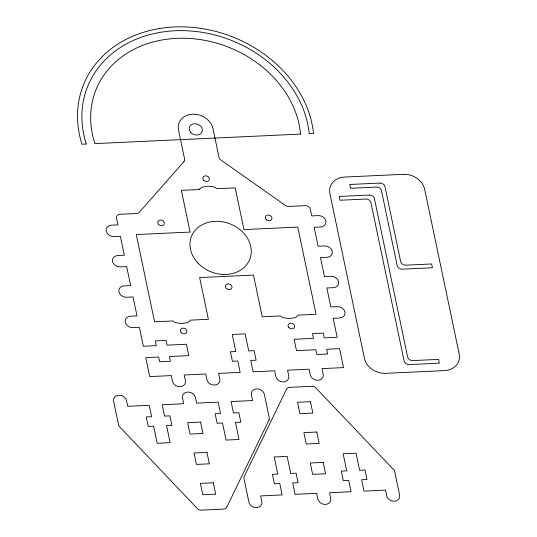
<?xml version="1.0" encoding="UTF-8"?>
<svg xmlns="http://www.w3.org/2000/svg" width="537" height="537" viewBox="0 0 537 537"><rect width="100%" height="100%" fill="white"/><g stroke="black" fill="none" stroke-linecap="round" stroke-linejoin="round"><path stroke-width="0.81" d="M199.704 188.984L199.67 189.507L181.365 190.353L190.111 232.071L136.277 234.568L154.562 321.797L172.867 320.951L175.169 322.65L180.499 323.422A23.648 19.486 21.1 0 0 183.634 323.274C185.775 322.811 189.541 322.784 190.091 320.153L208.396 319.307L199.65 277.582L253.484 275.092L262.231 316.81L280.536 315.964L282.838 317.669L288.168 318.434A23.648 19.486 21.1 0 0 291.302 318.287C293.444 317.823 297.209 317.797 297.76 315.165L316.065 314.32L297.78 227.084L243.946 229.581L235.199 187.863L216.894 188.709L214.592 187.004L209.262 186.238A23.648 19.486 21.1 0 0 206.127 186.386L201.771 187.379L199.704 188.984M269.037 419.867L226.768 507.17A4.471 3.685 21.1 0 1 223.486 509.123L201.348 510.143A4.471 3.685 21.1 0 1 197.321 508.532L119.61 426.787A4.471 3.685 21.1 0 1 118.536 424.807L113.596 401.24A6.713 5.531 21.1 0 1 118.865 395.252A6.713 5.531 21.1 0 1 126.517 400.642L127.705 406.334L149.239 405.334L151.629 416.712L146.245 416.96L148.232 426.445L153.616 426.197L157.193 443.26L170.115 442.663L166.537 425.593L171.921 425.344L169.934 415.866L164.55 416.115L162.161 404.737L183.694 403.737L182.506 398.051A6.713 5.531 21.1 0 1 187.769 392.064A6.713 5.531 21.1 0 1 195.421 397.454L196.616 403.139L218.15 402.146L220.532 413.524L215.149 413.772L217.136 423.25L222.519 423.002L226.097 440.072L239.019 439.474L235.441 422.404L240.824 422.156L238.837 412.671L233.454 412.919L231.071 401.542L252.605 400.548L251.41 394.856A6.713 5.531 21.1 0 1 256.679 388.869A6.713 5.531 21.1 0 1 264.332 394.259L269.272 417.826A4.471 3.685 21.1 0 1 269.037 419.867M286.469 389.291L244.201 476.594A4.471 3.685 21.1 0 0 243.966 478.635L248.906 502.202A6.713 5.531 21.1 0 0 256.558 507.586A6.713 5.531 21.1 0 0 261.828 501.598L260.633 495.913L282.167 494.913L279.784 483.535L274.4 483.783L272.413 474.305L277.797 474.057L274.219 456.987L287.141 456.39L290.718 473.459L296.102 473.204L298.089 482.689L292.705 482.938L295.088 494.315L316.622 493.322L317.817 499.007A6.713 5.531 21.1 0 0 325.469 504.397A6.713 5.531 21.1 0 0 330.738 498.41L329.543 492.718L351.077 491.724L348.694 480.347L343.311 480.595L341.324 471.11L346.707 470.862L343.13 453.799L356.044 453.201L359.622 470.264L365.006 470.016L366.993 479.501L361.609 479.749L363.999 491.127L385.532 490.127L386.721 495.819A6.713 5.531 21.1 0 0 394.38 501.209A6.713 5.531 21.1 0 0 399.642 495.221L394.702 471.654A4.471 3.685 21.1 0 0 393.628 469.674L315.917 387.929A4.471 3.685 21.1 0 0 311.896 386.311L289.752 387.338A4.471 3.685 21.1 0 0 286.469 389.291M183.862 161.684L139.392 212.236A4.471 3.685 21.1 0 1 136.579 213.491L120.06 214.256A4.471 3.685 21.1 0 0 116.549 218.25L117.939 224.882L111.481 225.184A6.713 5.531 21.1 0 0 106.212 231.172A6.713 5.531 21.1 0 0 113.864 236.562L120.322 236.26L124.295 255.223L117.838 255.525A6.713 5.531 21.1 0 0 112.569 261.512A6.713 5.531 21.1 0 0 120.221 266.902L126.685 266.6L130.659 285.563L124.201 285.865A6.713 5.531 21.1 0 0 118.932 291.853A6.713 5.531 21.1 0 0 126.584 297.243L133.042 296.948L137.016 315.91L130.558 316.206A6.713 5.531 21.1 0 0 125.289 322.193A6.713 5.531 21.1 0 0 132.941 327.583L139.405 327.288L143.379 346.251L156.301 345.653L155.307 340.908L166.074 340.411L167.067 345.15L186.446 344.257L188.829 355.635L169.45 356.528L170.444 361.273L159.677 361.77L158.684 357.031L145.762 357.629L149.742 376.591L171.276 375.591L172.464 381.283A6.713 5.531 21.1 0 0 180.117 386.674A6.713 5.531 21.1 0 0 185.386 380.686L184.191 374.994L205.725 374L206.92 379.686A6.713 5.531 21.1 0 0 214.572 385.076A6.713 5.531 21.1 0 0 219.841 379.088L218.646 373.396L240.18 372.403L237.797 361.025L232.414 361.273L230.427 351.789L235.81 351.54L232.232 334.477L245.154 333.88L248.725 350.943L254.108 350.695L256.102 360.173L250.719 360.428L253.102 371.805L274.635 370.805L275.83 376.497A6.713 5.531 21.1 0 0 283.482 381.888A6.713 5.531 21.1 0 0 288.745 375.893L287.557 370.208L309.09 369.208L310.279 374.9A6.713 5.531 21.1 0 0 317.931 380.29A6.713 5.531 21.1 0 0 323.2 374.302L322.012 368.61L343.546 367.617L339.565 348.654L326.65 349.251L327.644 353.99L316.877 354.487L315.884 349.748L296.498 350.648L294.115 339.27L313.494 338.37L312.5 333.631L323.267 333.128L324.261 337.874L337.182 337.276L333.209 318.313L339.666 318.011A6.713 5.531 21.1 0 0 344.935 312.024A6.713 5.531 21.1 0 0 337.283 306.634L330.819 306.929L326.845 287.966L333.309 287.671A6.713 5.531 21.1 0 0 338.572 281.683A6.713 5.531 21.1 0 0 330.92 276.293L324.462 276.589L320.488 257.626L326.946 257.33A6.713 5.531 21.1 0 0 332.215 251.343A6.713 5.531 21.1 0 0 324.563 245.953L318.099 246.248L314.125 227.285L320.589 226.99A6.713 5.531 21.1 0 0 325.852 221.002A6.713 5.531 21.1 0 0 318.199 215.612L311.742 215.908L310.352 209.269A4.471 3.685 21.1 0 0 305.251 205.678L288.731 206.443A4.471 3.685 21.1 0 1 285.449 205.476L220.841 159.966A4.471 3.685 21.1 0 1 219.015 157.348L212.988 128.578A17.896 14.747 21.1 0 0 192.582 114.2A17.896 14.747 21.1 0 0 178.532 130.169L184.56 158.939A4.471 3.685 21.1 0 1 183.862 161.684M86.289 144.017L81.966 144.218A120.785 99.54 21.1 0 1 174.29 26.971A120.785 99.54 21.1 0 1 313.527 133.491L309.205 133.693A116.307 95.855 21.1 0 0 175.089 30.763A116.307 95.855 21.1 0 0 86.289 144.017M300.545 134.096L94.948 143.614A107.366 88.484 21.1 0 1 176.68 38.349A107.366 88.484 21.1 0 1 300.545 134.096M403.428 174.324L344.519 177.056A18.614 15.338 21.1 0 0 329.906 193.662L364.435 358.374A18.614 15.338 21.1 0 0 385.66 373.322L444.569 370.597A18.614 15.338 21.1 0 0 459.182 353.984L424.66 189.279A18.614 15.338 21.1 0 0 403.428 174.324M379.874 183.077L349.721 184.473L350.52 188.265L376.356 187.071A4.471 3.685 21.1 0 1 381.458 190.662L397.165 265.567A4.471 3.685 21.1 0 0 402.267 269.158L432.413 267.762L431.614 263.969L405.777 265.164A4.471 3.685 21.1 0 1 400.676 261.573L384.975 186.668A4.471 3.685 21.1 0 0 379.874 183.077M369.335 195.052L339.189 196.448L339.981 200.241L365.825 199.046A4.471 3.685 21.1 0 1 370.926 202.637L404.119 360.978A4.471 3.685 21.1 0 0 409.221 364.576L439.367 363.18L438.575 359.387L412.731 360.582A4.471 3.685 21.1 0 1 407.63 356.991L374.437 198.643A4.471 3.685 21.1 0 0 369.335 195.052M310.46 401.696L297.545 402.294L299.928 413.671L312.849 413.074L310.46 401.696M200.59 422.102L187.668 422.7L190.058 434.077L202.979 433.48L200.59 422.102M316.823 432.037L303.902 432.634L306.291 444.012L319.206 443.414L316.823 432.037M206.953 452.443L194.032 453.04L196.414 464.418L209.336 463.82L206.953 452.443M323.187 462.377L310.265 462.975L312.648 474.359L325.57 473.755L323.187 462.377M213.31 482.783L200.388 483.381L202.778 494.765L215.699 494.161L213.31 482.783M190.863 132.592A6.713 5.531 21.1 0 0 201.999 131.834A6.713 5.531 21.1 0 0 194.414 123.691A6.713 5.531 21.1 0 0 190.863 132.592M203.644 180.284A3.356 2.766 21.1 0 0 209.215 179.908A3.356 2.766 21.1 0 0 205.423 175.834A3.356 2.766 21.1 0 0 203.644 180.284M226.305 288.376A3.356 2.766 21.1 0 0 231.877 288A3.356 2.766 21.1 0 0 228.077 283.925A3.356 2.766 21.1 0 0 226.305 288.376M288.886 327.604A3.356 2.766 21.1 0 0 294.451 327.228A3.356 2.766 21.1 0 0 290.658 323.153A3.356 2.766 21.1 0 0 288.886 327.604M266.224 219.512A3.356 2.766 21.1 0 0 271.796 219.136A3.356 2.766 21.1 0 0 268.003 215.062A3.356 2.766 21.1 0 0 266.224 219.512M181.217 332.591A3.356 2.766 21.1 0 0 186.782 332.215A3.356 2.766 21.1 0 0 182.989 328.141A3.356 2.766 21.1 0 0 181.217 332.591M158.556 224.5A3.356 2.766 21.1 0 0 164.127 224.124A3.356 2.766 21.1 0 0 160.335 220.049A3.356 2.766 21.1 0 0 158.556 224.5M197.757 262.902A31.314 25.81 21.1 0 0 249.732 259.391A31.314 25.81 21.1 0 0 214.323 221.385A31.314 25.81 21.1 0 0 197.757 262.902"/></g></svg>
